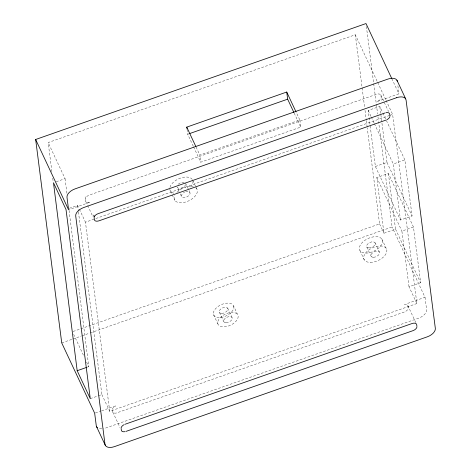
<?xml version="1.0" encoding="UTF-8"?>
<svg xmlns="http://www.w3.org/2000/svg" width="471" height="471" viewBox="0 0 471 471"><rect width="100%" height="100%" fill="white"/><g stroke="black" fill="none" stroke-linecap="round" stroke-linejoin="round"><path stroke-width="0.35" stroke-dasharray="2.35 1.77" d="M377.2 101.483L398.937 93.859L397.689 84.144M101.601 410.83L116.408 405.608M89.343 202.448L69.255 209.566M51.892 171.668L48.16 142.566L355.322 34.754L377.395 81.866M193.281 146.234L187.676 134.259L189.059 133.77M56.202 181.759L65.063 178.65L48.16 142.566M299.821 119.97L300.733 127.111L200.758 162.195L199.845 155.059L299.821 119.97L296.389 112.651M376.288 94.347L89.408 195.035A4.657 2.608 -25.1 0 0 85.434 198.603L85.057 196.56M69.42 208.294L77.603 205.421L79.116 208.647M382.888 112.993L404.872 159.928L412.06 215.965L400.468 220.034L375.387 166.487L368.198 110.455L379.791 106.387L382.576 112.334M386.096 100.441L392.62 114.376L416.876 303.536L109.714 411.342L85.457 222.182L389.158 115.595M389.847 115.348L392.62 114.376M375.387 166.487L386.974 162.418L379.791 106.387M400.468 220.034L393.279 163.996L404.872 159.928M388.392 173.481L395.534 229.159L383.942 233.227L376.806 177.549L388.392 173.481L413.479 227.028L420.615 282.706L409.022 286.774L416.876 303.536M73.105 331.478L379.579 223.913L367.268 127.882M61.736 342.929L72.151 339.279M72.84 339.032L81.171 336.111M81.866 335.864L89.496 333.185M90.191 332.944L392.084 226.987L378.625 121.989M409.022 286.774L401.887 231.096L413.479 227.028M87.406 367.121L88.772 366.644L69.013 209.984M90.267 398.649L97.768 396.017M98.451 395.775L101.86 394.58L78.445 211.968M407.633 303.395L425.019 297.295L392.084 226.987M95.366 412.996L100.906 411.071M391.79 78.604L398.937 93.859M377.701 82.531L385.784 99.781M380.792 94.942L388.581 111.568M368.198 110.455L370.989 116.402M371.295 117.061L374.086 123.013M374.392 123.673L393.279 163.996M386.974 162.418L412.06 215.965M376.806 177.549L401.887 231.096M395.534 229.159L420.615 282.706M379.579 223.913L383.942 233.227M381.875 239.103L386.238 248.417M407.792 305.514L415.893 322.812M375.022 242.712L379.385 252.026M366.803 247.045L371.166 256.359M359.956 250.654L364.318 259.968M294.192 113.14L300.733 127.111M196.107 147.076L199.845 155.059M193.593 146.899L200.758 162.195M192.663 180.14L195.465 186.122M195.777 186.787L196.713 188.783M185.58 183.225L189.943 192.539M233.592 305.956A10.933 6.129 -25.1 0 1 220.416 317.507A10.933 6.129 -25.1 0 1 216.731 307.522A10.933 6.129 -25.1 0 1 233.592 305.956L237.955 315.27A10.933 6.129 -25.1 0 1 224.779 326.815A10.933 6.129 -25.1 0 1 221.093 316.83A10.933 6.129 -25.1 0 1 237.955 315.27M179.068 191.267L177.196 187.275A4.657 2.608 -25.1 0 0 181.459 188.017A4.657 2.608 -25.1 0 0 185.621 184.656M180.311 193.928L181.559 196.584M227.687 308.158L232.05 317.472M170.431 191.026L171.986 194.352M172.298 195.018L174.794 200.34M219.468 312.491L223.831 321.805M213.563 314.699L217.926 324.007M85.816 201.582L87.376 204.903M87.688 205.568L92.981 216.878M79.416 209.289L85.457 222.182M112.816 412.154L119.981 427.45M73.647 334.357L84.144 356.759M86.611 362.034L88.772 366.644M101.86 394.58L109.714 411.342M425.019 297.295L426.62 309.788A9.314 5.222 -25.1 0 1 418.613 318.19L105.657 428.033A9.314 5.222 -25.1 0 1 103.702 428.575M366.373 26.464L376.288 103.755M376.382 104.485L377.595 113.964M377.966 116.885L378.531 121.259M355.322 34.754L364.654 107.512M365.025 110.42L366.238 119.875M366.332 120.605L367.174 127.152M187.034 129.266L187.676 134.259M85.404 199.239L85.634 201.023A4.657 2.608 -25.1 0 0 90.32 202.171M112.404 409.811L112.634 411.595A4.657 2.608 -25.1 0 0 116.343 413.02L404.2 312.061A4.657 2.608 -25.1 0 0 408.174 308.493L407.98 306.073A4.657 2.608 -25.1 0 0 403.288 304.92M77.603 205.421L78.351 211.244M52.728 178.215L53.199 181.853M65.063 178.65L66.994 193.952M195.871 187.858A12.417 6.965 -25.1 0 1 186.922 201.606A12.417 6.965 -25.1 0 1 174.694 195.589M176.908 192.392A12.417 6.965 -25.1 0 1 193.298 186.64M185.68 191.797A4.657 2.608 -25.1 0 1 189.731 194.505A4.657 2.608 -25.1 0 1 182.46 197.378A4.657 2.608 -25.1 0 1 184.555 192.239M192.98 181.182A12.417 6.965 -25.1 0 1 190.231 187.423M173.84 193.175A12.417 6.965 -25.1 0 1 169.795 189.318M169.954 187.328A12.417 6.965 -25.1 0 1 180.475 178.109A12.417 6.965 -25.1 0 1 192.351 179.475M178.256 184.249A4.657 2.608 -25.1 0 1 184.42 182.336M378.16 101.077A4.657 2.608 -25.1 0 0 381.174 97.915L380.974 95.501A4.657 2.608 -25.1 0 0 377.265 94.076M112.434 409.175A4.657 2.608 -25.1 0 1 115.448 406.014M101.813 428.828A9.314 5.222 -25.1 0 1 99.063 428.557M370.277 262.406A12.417 6.965 -25.1 0 0 386.868 250.125A12.417 6.965 -25.1 0 0 368.687 250.042A12.417 6.965 -25.1 0 0 370.277 262.406M373.403 257.272A4.657 2.608 -25.1 0 0 379.626 252.668A4.657 2.608 -25.1 0 0 372.808 252.639A4.657 2.608 -25.1 0 0 373.403 257.272M365.914 253.098A12.417 6.965 -25.1 0 0 382.505 240.811A12.417 6.965 -25.1 0 0 364.324 240.734A12.417 6.965 -25.1 0 0 365.914 253.098M369.04 247.958A4.657 2.608 -25.1 0 0 375.263 243.354A4.657 2.608 -25.1 0 0 368.446 243.324A4.657 2.608 -25.1 0 0 369.04 247.958M226.062 322.717A4.657 2.608 -25.1 0 0 232.285 318.113A4.657 2.608 -25.1 0 0 225.468 318.084A4.657 2.608 -25.1 0 0 226.062 322.717M221.7 313.409A4.657 2.608 -25.1 0 0 227.923 308.799A4.657 2.608 -25.1 0 0 221.105 308.77A4.657 2.608 -25.1 0 0 221.7 313.409"/><path stroke-width="0.71" d="M97.432 427.75A9.314 5.222 -25.1 0 1 96.272 425.731L94.671 413.238L61.736 342.929L35.655 139.493L366.002 23.55L391.79 78.604M186.94 128.548L186.757 127.123L286.733 92.033L296.082 111.986M189.754 133.529L287.646 99.169L286.733 92.033M385.013 112.969L98.133 213.657A4.657 2.608 -25.1 0 0 94.159 217.231L93.782 215.188M385.926 120.111L99.045 220.799A4.657 2.608 -25.1 0 1 94.353 219.645L94.129 217.861M77.179 370.712L53.47 182.719L66.011 209.489L90.267 398.649L77.179 370.712L86.729 367.362M125.133 424.236L412.013 323.548A4.657 2.608 -25.1 0 1 416.7 324.696L416.929 326.48M126.045 431.371L412.926 330.683A4.657 2.608 -25.1 0 0 416.9 327.115M396.965 80.253L405.69 98.875M287.646 99.169L293.88 112.475M186.757 127.123L195.795 146.41M35.655 139.493L68.589 209.801L66.988 197.308A9.314 5.222 -25.1 0 1 74.995 188.906L387.957 79.063A9.314 5.222 -25.1 0 1 397.336 81.365M96.643 426.844L105.369 445.466M389.929 115.907L389.7 114.123A4.657 2.608 -25.1 0 0 385.985 112.699M121.129 428.439L121.353 430.223A4.657 2.608 -25.1 0 0 125.068 431.642M389.9 116.543A4.657 2.608 -25.1 0 1 386.885 119.705M121.159 427.803A4.657 2.608 -25.1 0 1 124.173 424.642M396.676 97.685L83.714 207.528A9.314 5.222 -25.1 0 0 75.707 215.936L104.998 444.353A9.314 5.222 -25.1 0 0 114.376 446.655L427.338 336.812A9.314 5.222 -25.1 0 0 435.345 328.411L406.061 99.993A9.314 5.222 -25.1 0 0 396.676 97.685"/></g></svg>
